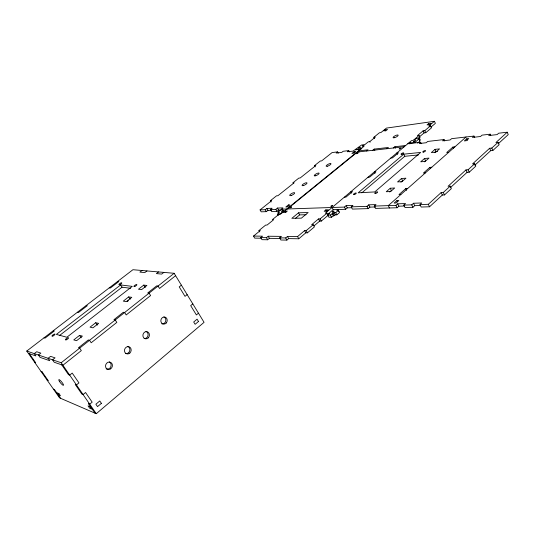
<?xml version="1.0" encoding="UTF-8"?>
<svg xmlns="http://www.w3.org/2000/svg" width="535" height="535" viewBox="0 0 535 535"><rect width="100%" height="100%" fill="white"/><g stroke="black" fill="none" stroke-linecap="round" stroke-linejoin="round"><path stroke-width="0.8" d="M420.463 205.507L414.705 205.687L412.946 207.272L404.995 207.513L403.811 205.106L411.763 204.845L413.522 203.26L421.74 202.972L419.975 204.571L421.165 207.032L429.525 206.777L442.338 195.028L444.478 194.934L451.346 188.621L450.196 186.153L448.049 186.274L465.965 169.909L468.118 169.749L474.692 163.73L475.796 166.164L469.235 172.19L467.082 172.344L450.396 187.645M474.853 165.215L490.709 150.676L492.875 150.469L499.142 144.711L498.092 142.31L495.918 142.544L507.22 132.212L508.25 134.593L498.159 143.848M419.975 204.571L428.328 204.29L441.168 192.56L443.308 192.46L450.196 186.153M474.692 163.73L472.532 163.911L489.639 148.275L491.812 148.061L498.092 142.31M490.742 135.348L490.227 134.185L488.709 135.556L497.135 134.593L498.66 133.208L507.22 132.212M403.811 205.106L405.563 203.541L397.686 203.822L395.94 205.366L374.279 206.089L375.443 208.396L397.124 207.747L398.863 206.196L404.38 206.022M474.639 137.595L473.957 136.077L472.438 137.421L480.537 136.492L482.055 135.134L490.227 134.185M466.059 136.993L388.283 205.621L389.46 207.975M396.896 200.612L394.128 203.059L396.054 202.992L398.829 200.531L396.896 200.612L397.478 201.789M466.794 138.772L464.36 140.926L466.339 140.705L468.78 138.545L466.794 138.772L467.476 140.284M407.67 188.521L405.751 188.628L398.99 194.579L400.902 194.486M431.785 167.234L429.852 167.395L423.379 173.093L425.312 172.952M454.877 146.857L452.924 147.065L446.725 152.522L448.678 152.335M389.674 192.011L391.393 190.513L390.269 188.246L386.257 191.737L390.67 191.503L394.703 187.992L390.269 188.246M400.902 182.228L402.587 180.756L401.491 178.503L397.552 181.927L401.992 181.632L405.938 178.195L401.491 178.503M424.288 161.844L425.546 160.754L424.489 158.52L420.717 161.804L425.205 161.403L428.99 158.099L424.489 158.52M434.841 152.649L436.079 151.579L437.583 151.425M374.279 206.089L376.005 204.584L368.749 204.838L367.03 206.329L351.248 206.858L352.398 209.085L368.187 208.617L369.906 207.125L375.55 206.945M435.042 149.359L431.337 152.575L435.844 152.121L439.556 148.89L435.042 149.359L436.079 151.579M444.752 141.006L444.083 139.548L442.579 140.845L450.082 139.983L451.587 138.672L473.957 136.077M327.112 214.829L333.225 209.66L345.61 209.292L347.302 207.847L351.836 207.7M351.248 206.858L352.953 205.4L346.158 205.641L344.466 207.078L281.31 209.178L282.928 207.868L277.451 208.061L275.839 209.359L270.516 209.539L271.599 211.506L276.923 211.345L278.534 210.048L281.965 209.914L282.935 209.125M328.497 213.652L329.466 213.632L327.768 215.063L328.918 217.237L331.519 217.19L335.218 214.863L336.856 214.829L339.564 212.522L338.421 210.335L336.776 210.382L337.792 209.526L338.929 211.706M421.319 143.681L420.65 142.27L419.166 143.534L426.221 142.725L427.706 141.447L444.083 139.548M361.834 192.841L404.768 156.3L418.464 154.936M327.768 215.063L330.369 215.01L334.067 212.683L335.712 212.636L338.421 210.335M96.26 413.702L204.062 322.331L174.142 273.291L132.934 269.714L26.75 351.047L59.552 397.859L96.26 413.702L61.191 362.757L26.75 351.047M419.366 140.852L420.343 140.03L419.353 137.93L416.611 138.264L415.147 139.501L414.13 139.622M403.744 154.167L358.203 192.807L374.727 191.931L420.65 152.435L403.744 154.167L404.768 156.3M417.554 143.146L419.908 141.146L418.918 139.046L417.888 139.174L419.353 137.93M280.949 238.51L269.393 238.336L267.647 239.774L261.969 239.673L260.799 237.593L266.47 237.667L268.216 236.236L281.417 236.383L279.651 237.848L280.842 240.001L286.894 240.101L288.659 238.617L298.771 238.77L305.813 232.819L307.404 232.825L314.413 226.9L313.236 224.707L311.637 224.713L318.499 218.942L320.104 218.915L326.965 213.131L328.115 215.311L321.267 221.102L319.656 221.122L314.058 225.857M418.999 137.201L424.068 132.914L425.773 132.7L431.478 127.872L430.521 125.805L428.809 126.039L434.433 121.298L435.383 123.358L431.016 127.042M418.898 138.511L420.069 137.522L419.086 135.442L417.387 135.656L423.098 130.848L424.803 130.627L430.521 125.805M418.918 139.046L414.792 142.537L410.011 143.099L410.893 142.35L409.201 142.551L409.863 143.942M279.651 237.848L285.697 237.935L287.469 236.45L297.567 236.564L304.622 230.625L306.214 230.625L313.236 224.707M419.086 135.442L413.247 140.364L411.555 140.571L325.347 213.171L326.965 213.131M325.855 209.874L324.163 211.292L326.724 211.218L328.423 209.794L325.855 209.874L326.611 211.312M428.448 123.719L427.037 124.902L429.745 124.528L431.156 123.344L428.448 123.719L429.083 125.083M198.472 313.169L196.378 314.928L190.687 305.625L192.807 303.88M393.412 147.974L394.89 146.744L405.69 145.507M386.925 148.703L388.397 147.479L374.206 149.098L372.748 150.302M295.407 218.394L299.66 214.883L306.073 214.729M298.537 212.803L291.842 218.313L301.406 218.14L308.153 212.542L298.537 212.803L299.66 214.883M260.799 237.593L262.531 236.176L253.523 236.069L254.68 238.122L261.24 238.215M366.622 150.99L368.08 149.8L358.343 150.91L358.992 152.207M187.15 294.611L185.016 296.35L179.232 286.894L181.385 285.162M278.3 215.471L277.565 214.127L279.203 212.803L278.374 212.823L279.357 212.027L277.973 212.067L278.708 213.405M259.709 231.902L258.947 230.545L265.701 225.061L267.085 225.048L273.699 219.671L272.315 219.691L278.929 214.328L280.32 214.288L364.061 146.262L362.583 146.443L368.274 141.822L369.759 141.635L375.336 137.1L373.851 137.294L374.48 138.578M361.767 148.128L360.289 148.302L359.426 148.998L355.327 149.479L361.633 144.978L363.981 144.697L362.556 145.848L363.439 145.741M373.851 137.294L379.429 132.767L380.92 132.56L386.43 128.092L434.433 121.298M253.523 236.069L260.318 230.545L258.947 230.545M287.409 208.978L357.487 152.02L404.206 146.757M285.075 211.091L283.436 212.428L285.69 212.362L287.335 211.024L285.075 211.091L285.81 212.442M385.126 129.758L383.742 130.881L386.15 130.553L387.541 129.423L385.126 129.758L385.748 131.042M277.973 212.067L280.581 209.961M288.392 204.925L285.81 207.018L287.201 206.965L289.789 204.865L288.392 204.925L289.114 206.256M354.237 151.579L351.923 153.451L353.388 153.291L355.701 151.412L354.237 151.579L354.886 152.87M349.409 151.893L348.766 150.616L347.335 151.773L353.093 151.111L354.531 149.947L360.363 149.272M270.516 209.539L272.128 208.249L266.838 208.436L265.24 209.713L260.077 209.887L261.154 211.82L266.316 211.659L267.915 210.382L271.693 210.262M338.22 153.17L337.578 151.913L336.161 153.05L341.731 152.415L343.156 151.271L348.766 150.616M175.6 275.685L159.53 288.459L158.032 286.044L156.661 285.891L147.727 292.959L149.084 293.14L150.596 295.554L126.2 314.948L124.628 312.507L123.324 312.266L113.942 319.689L115.232 319.95L116.824 322.398L91.191 342.768L89.546 340.3L88.308 339.972L78.444 347.777L79.662 348.124L81.333 350.606L62.909 365.251L54.229 362.255L52.537 359.814L55.045 357.848L50.564 356.357L48.076 358.296L49.748 360.71L40.051 357.367L38.413 355.013L40.847 353.12L36.688 351.736L34.273 353.602L35.898 355.935L28.348 353.327M271.051 202.016L270.349 200.739L276.568 195.797L277.872 195.73L294.156 182.763L292.839 182.863L298.831 178.101L300.155 177.988L315.871 165.489L314.526 165.623L315.182 166.873M314.526 165.623L320.311 161.022L321.655 160.881L332.128 152.549L337.578 151.913M260.077 209.887L271.646 200.678L270.349 200.739M61.191 362.757L174.142 273.291M79.568 335.371L73.776 339.912L76.599 340.681L82.417 336.107L79.568 335.371L81.18 337.772M95.718 322.725L90.054 327.159L92.956 327.835L98.647 323.367L95.718 322.725L97.296 325.113M128.701 296.892L123.297 301.125L126.354 301.606L131.784 297.346L128.701 296.892L130.206 299.252M143.768 285.095L138.485 289.234L141.608 289.629L146.918 285.463L143.768 285.095L145.239 287.435M163.844 272.395L161.697 274.08L156.387 273.599L158.52 271.934M127.21 301.606L128.407 300.663M59.271 335.692L122.047 287.195L130.614 288.285M146.951 270.931L144.851 272.556L139.896 272.108L141.982 270.503M120.616 284.941L56.376 334.408L66.848 337.251L132.272 286.372L120.616 284.941L122.047 287.195M407.764 143.768L420.65 142.27M390.777 158.066L392.456 157.899L398.515 152.789L396.83 152.97L397.512 154.368M368.013 177.239L369.672 177.112L375.978 171.795L374.313 171.929L375.022 173.347M344.313 197.201L345.944 197.121L352.518 191.583L350.873 191.67L351.609 193.108M282.266 212.716L281.43 212.736L279.785 214.074L277.565 214.127M117.7 281.383L118.857 281.517L110.391 288.011L109.247 287.857M86.209 305.505L87.312 305.706L78.458 312.493L77.368 312.273M53.266 330.737L54.302 331.011L45.034 338.113L44.017 337.819M34.688 362.376L35.691 362.743L29.338 353.668M41.008 371.397L42.024 371.785M47.207 380.245L48.237 380.653L42.024 371.785M53.42 389.112L54.463 389.547M54.456 389.547L60.609 398.314M61.726 364.843L68.5 374.674L69.697 375.109L72.212 373.082L78.946 382.893L76.451 384.926L75.241 384.464L81.855 394.068L83.079 394.556L85.553 392.509L92.167 402.146L89.719 404.192L88.482 403.684L95.009 413.16M266.47 237.667L267.647 239.774M268.216 236.236L269.393 238.336M265.24 209.713L266.316 211.659M285.697 237.935L286.894 240.101M266.838 208.436L267.915 210.382M275.839 209.359L276.923 211.345M287.469 236.45L288.659 238.617M277.451 208.061L278.534 210.048M297.567 236.564L298.771 238.77M306.214 230.625L307.404 232.825M304.622 230.625L305.813 232.819M320.104 218.915L321.267 221.102M318.499 218.942L319.656 221.122M332.068 213.565L333.218 215.745M330.369 215.01L331.519 217.19M335.712 212.636L336.856 214.829M332.088 207.493L333.225 209.66M334.067 212.683L335.218 214.863M333.051 213.545L334.194 215.725M346.158 205.641L347.302 207.847M344.466 207.078L345.61 209.292M367.03 206.329L368.187 208.617M368.749 204.838L369.906 207.125M360.289 148.302L360.931 149.593M397.686 203.822L398.863 206.196M395.94 205.366L397.124 207.747M374.206 149.098L374.828 150.355M369.759 141.635L370.073 142.277M405.751 188.628L406.6 190.366M411.763 204.845L412.946 207.272M413.522 203.26L414.705 205.687M394.89 146.744L395.552 148.115M428.328 204.29L429.525 206.777M441.168 192.56L442.338 195.028M443.308 192.46L444.478 194.934M429.852 167.395L430.394 168.545M424.803 130.627L425.773 132.7M423.098 130.848L424.068 132.914M452.924 147.065L453.62 148.576M468.118 169.749L469.235 172.19M465.965 169.909L467.082 172.344M489.639 148.275L490.709 150.676M491.812 148.061L492.875 150.469M109.287 361.928A3.792 3.37 -65 0 1 109.976 367.933M109.448 368.394A3.792 3.37 -65 0 1 106.732 369.016M106.325 368.896A3.792 3.37 -65 0 1 106.131 368.816M163.937 316.961A3.584 3.156 -76 0 1 165.643 321.321A3.584 3.156 -76 0 1 161.757 323.782M145.941 331.459A3.651 3.23 -72.6 0 1 147.954 335.706A3.651 3.23 -72.6 0 1 144.102 338.501M127.664 346.419A3.718 3.297 -68.9 0 1 129.838 349.215A3.718 3.297 -68.9 0 1 128.387 352.806M128.025 353.073A3.718 3.297 -68.9 0 1 125.364 353.481M400.896 148.188L399.11 149.018L400.882 148.255M291.568 206.978L289.856 207.874L291.568 206.978M283.463 210.496L281.751 211.352L283.463 210.496M415.361 140.692L413.568 141.507L415.361 140.692M360.195 147.245L358.57 148.028L360.195 147.245M357.989 152.956L356.337 153.752L357.982 152.977M101.403 403.337L97.53 406.607L95.892 404.219L99.771 400.956L101.403 403.337M198.478 321.475L195.121 324.31L193.703 321.996L197.067 319.168L198.478 321.475M58.917 393.566L57.225 392.857L58.77 395.064L60.462 395.786L58.917 393.566M90.007 406.66L88.041 405.838L89.673 408.205L91.645 409.041L90.007 406.66M394.643 137.662A2.822 0.809 -26 0 0 398.167 135.174A2.822 0.809 -26 0 0 394.074 136.385A2.822 0.809 -26 0 0 394.643 137.662M354.31 194.559A1.558 0.502 -27 0 0 356.263 193.108A1.558 0.502 -27 0 0 354.03 193.717A1.558 0.502 -27 0 0 354.31 194.559M401.825 154.307A1.505 0.461 -25.9 0 0 403.744 152.963A1.505 0.461 -25.9 0 0 401.571 153.545A1.505 0.461 -25.9 0 0 401.825 154.307M375.65 193.469A1.612 0.535 -26.5 0 0 377.643 191.978A1.612 0.535 -26.5 0 0 375.296 192.607A1.612 0.535 -26.5 0 0 375.65 193.469M423.62 152.074A1.558 0.488 -25.3 0 0 425.572 150.689A1.558 0.488 -25.3 0 0 423.292 151.291A1.558 0.488 -25.3 0 0 423.62 152.074M52.878 336.027A1.812 0.508 -33.7 0 0 54.998 334.141A1.812 0.508 -33.7 0 0 52.55 335.191A1.812 0.508 -33.7 0 0 52.878 336.027M119.813 284.546A1.692 0.475 -32 0 0 121.793 282.848A1.692 0.475 -32 0 0 119.452 283.804A1.692 0.475 -32 0 0 119.813 284.546M66.373 339.772A1.872 0.548 -33.7 0 0 68.534 337.819A1.872 0.548 -33.7 0 0 65.986 338.896A1.872 0.548 -33.7 0 0 66.373 339.772M134.86 286.385A1.745 0.508 -31.9 0 0 136.88 284.627A1.745 0.508 -31.9 0 0 134.439 285.616A1.745 0.508 -31.9 0 0 134.86 286.385M59.459 381.428A3.618 0.749 50.8 0 0 63.411 385.287A3.618 0.749 50.8 0 0 60.549 380.699A3.618 0.749 50.8 0 0 59.459 381.428M332.79 212.107A1.043 0.348 -27.6 0 0 334.067 211.118A1.043 0.348 -27.6 0 0 332.563 211.552A1.043 0.348 -27.6 0 0 332.79 212.107M327.641 166.151A2.715 0.769 -27.5 0 0 330.978 163.677A2.715 0.769 -27.5 0 0 327.066 164.947A2.715 0.769 -27.5 0 0 327.641 166.151M303.559 185.518A2.769 0.802 -28 0 0 307.01 182.957A2.769 0.802 -28 0 0 303.098 184.187A2.769 0.802 -28 0 0 303.559 185.518M291.287 195.456A2.795 0.823 -28.3 0 0 294.645 192.841A2.795 0.823 -28.3 0 0 290.619 194.198A2.795 0.823 -28.3 0 0 291.287 195.456M315.717 175.741A2.742 0.789 -27.7 0 0 319.114 173.22A2.742 0.789 -27.7 0 0 315.202 174.47A2.742 0.789 -27.7 0 0 315.717 175.741M331.419 206.443A1.037 0.334 -27.6 0 0 332.69 205.467A1.037 0.334 -27.6 0 0 331.198 205.901A1.037 0.334 -27.6 0 0 331.419 206.443M166.224 323A3.598 3.163 -76.1 0 0 164.94 317.081A3.598 3.163 -76.1 0 0 160.928 321.595A3.598 3.163 -76.1 0 0 166.224 323M129.811 353.073A3.725 3.304 -69.1 0 0 129.176 346.82A3.725 3.304 -69.1 0 0 124.481 350.98A3.725 3.304 -69.1 0 0 129.811 353.073M110.651 368.849A3.798 3.377 -65.2 0 0 110.752 362.409A3.798 3.377 -65.2 0 0 105.522 366.04A3.798 3.377 -65.2 0 0 110.651 368.849M148.262 337.846A3.658 3.237 -72.7 0 0 147.292 331.747A3.658 3.237 -72.7 0 0 142.939 336.1A3.658 3.237 -72.7 0 0 148.262 337.846"/></g></svg>
